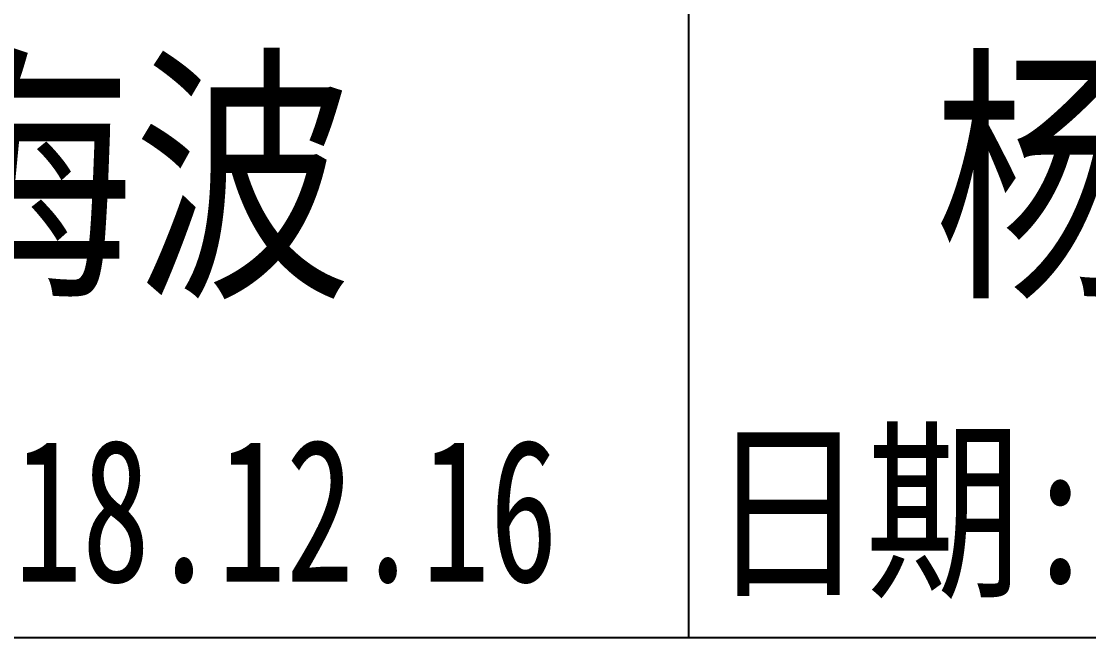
# Model space of a CAD drawing. Header units: millimetres. Extents: x -47800 to 104182, y -50696 to 46579.
# Drawn here: x -46877.71 to -46859.02, y 45968.12 to 45978.91 of the extents above; entities that cross this region are included whole.
import ezdxf
from ezdxf.enums import TextEntityAlignment as Align

# ---------------------------------------------------------------- set-up
doc = ezdxf.new("R2010")
doc.units = ezdxf.units.MM
doc.header["$LTSCALE"] = 0.5
doc.layers.add('图\\M+19E79\\M+195B6\\M+18E9A', color=7, linetype='Continuous')
doc.layers.add('图框', color=7, linetype='Continuous', lineweight=18)
doc.styles.add('国标', font='simfang.ttf', dxfattribs={"width": 0.8})

# ---------------------------------------------------------------- blocks, each defined once
blk = doc.blocks.new('GZDEH零件A4图框V01版')
at = {"layer": '图\\M+19E79\\M+195B6\\M+18E9A', "color": 9}
blk.add_line((68.34, 30.5), (68.34, 13.5), dxfattribs=at)
blk.add_line((68.34, 30.5), (68.34, 13.5), dxfattribs=at)
at = {"layer": '图\\M+19E79\\M+195B6\\M+18E9A', "linetype": 'Continuous'}
blk.add_line((25, 13.5), (205, 13.5), dxfattribs=at)
at = {"layer": '图\\M+19E79\\M+195B6\\M+18E9A', "color": 9, "style": '国标', "width": 0.8}
blk.add_text('日期:', height=2.5, dxfattribs=at).set_placement((72.126, 14.462), align=Align.CENTER)
blk = doc.blocks.new('DEH A4')
at = {"layer": '图框'}
blk.add_blockref('GZDEH零件A4图框V01版', (0, 0), dxfattribs=at)

msp = doc.modelspace()

# ---------------------------------------------------------------- block references
at = {"layer": '图框'}
msp.add_blockref('DEH A4', (-46934.366, 45954.622), dxfattribs=at)

# ---------------------------------------------------------------- texts
at = {"layer": '图\\M+19E79\\M+195B6\\M+18E9A', "color": 3, "style": '国标'}
for s, height, width, p in [('石海波', 3.5, 0.8, (-46883.388, 45974.438)), ('杨亮藩', 3.5, 0.8, (-46861.728, 45974.438)), ('2018.12.16', 2.5, 0.7, (-46880.223, 45969.102))]:
    msp.add_text(s, height=height, dxfattribs=dict(at, width=width)).set_placement(p)

doc.saveas('drawing.dxf')
